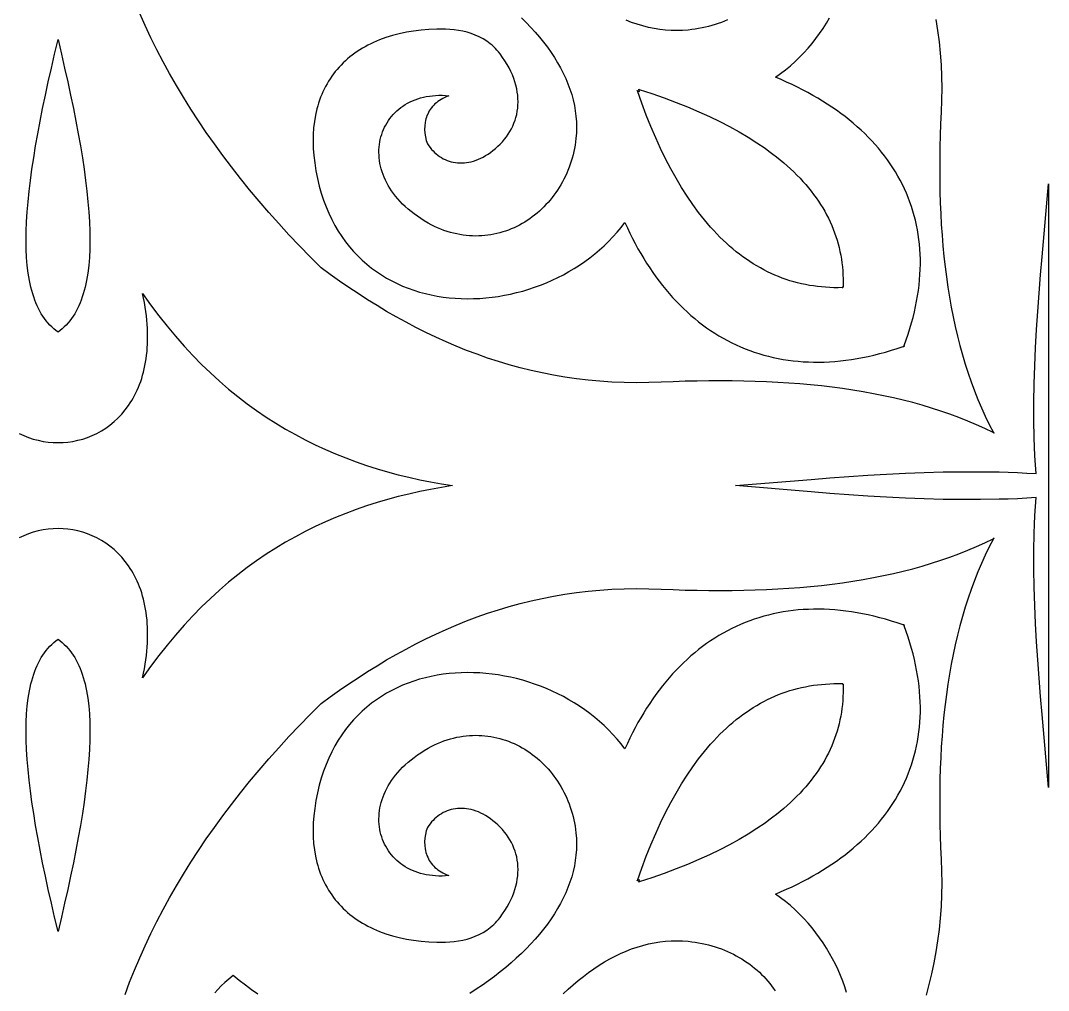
# Model space of a CAD drawing. Extents: x -375 to 375, y -1025 to 1025.
# Drawn here: x -217.3 to -155, y -666.7 to -607.9 of the extents above; entities that cross this region are included whole.
import ezdxf

# ---------------------------------------------------------------- set-up
doc = ezdxf.new("R2010")
doc.units = 0
doc.layers.add('LAYER_1', color=18, linetype='CONTINUOUS')

msp = doc.modelspace()

# ---------------------------------------------------------------- linework, layer by layer
at = {"layer": 'LAYER_1'}
for points in [[(-161.819, -607.861), (-161.714, -608.536), (-161.627, -609.218), (-161.558, -609.908), (-161.508, -610.607), (-161.477, -611.314), (-161.465, -612.03), (-161.472, -612.754), (-161.5, -613.487), (-161.532, -614.192), (-161.557, -614.892), (-161.574, -615.586), (-161.585, -616.275), (-161.589, -616.959), (-161.584, -617.637), (-161.573, -618.309), (-161.553, -618.975), (-161.525, -619.636), (-161.49, -620.29), (-161.446, -620.938), (-161.393, -621.579), (-161.332, -622.214), (-161.263, -622.843), (-161.184, -623.464), (-161.096, -624.079), (-160.999, -624.687), (-160.893, -625.288), (-160.777, -625.881), (-160.651, -626.468), (-160.516, -627.046), (-160.371, -627.618), (-160.215, -628.181), (-160.049, -628.737), (-159.873, -629.284), (-159.686, -629.824), (-159.489, -630.355), (-159.28, -630.878), (-159.06, -631.393), (-158.829, -631.899), (-158.587, -632.397), (-158.333, -632.885), (-158.287, -632.928), (-158.303, -632.922), (-158.296, -632.936), (-158.34, -632.892), (-158.847, -632.647), (-159.363, -632.413), (-159.888, -632.191), (-160.421, -631.979), (-160.964, -631.778), (-161.515, -631.587), (-162.075, -631.407), (-162.643, -631.237), (-163.219, -631.077), (-163.803, -630.927), (-164.395, -630.787), (-164.996, -630.657), (-165.604, -630.536), (-166.219, -630.424), (-166.842, -630.321), (-167.473, -630.228), (-168.11, -630.143), (-168.755, -630.068), (-169.407, -630), (-170.065, -629.941), (-170.731, -629.891), (-171.403, -629.848), (-172.081, -629.814), (-172.766, -629.787), (-173.457, -629.768), (-174.154, -629.757), (-174.857, -629.753), (-175.566, -629.756), (-176.28, -629.767), (-177.001, -629.784), (-177.726, -629.808), (-178.457, -629.839), (-179.218, -629.865), (-179.969, -629.873), (-180.711, -629.861), (-181.444, -629.831), (-182.169, -629.782), (-182.885, -629.716), (-183.592, -629.632), (-184.292, -629.531), (-184.983, -629.413), (-185.666, -629.279), (-186.342, -629.129), (-187.01, -628.963), (-187.671, -628.782), (-188.325, -628.586), (-188.972, -628.375), (-189.612, -628.15), (-190.245, -627.911), (-190.872, -627.659), (-191.492, -627.394), (-192.107, -627.115), (-192.715, -626.825), (-193.318, -626.522), (-193.915, -626.208), (-194.506, -625.882), (-195.092, -625.546), (-195.673, -625.199), (-196.249, -624.841), (-196.821, -624.474), (-197.387, -624.098), (-197.95, -623.712), (-198.508, -623.317), (-199.062, -622.914), (-199.726, -622.247), (-200.376, -621.577), (-201.01, -620.904), (-201.629, -620.228), (-202.233, -619.548), (-202.821, -618.866), (-203.393, -618.18), (-203.95, -617.491), (-204.491, -616.799), (-205.016, -616.104), (-205.526, -615.405), (-206.019, -614.704), (-206.496, -613.998), (-206.957, -613.29), (-207.402, -612.578), (-207.83, -611.863), (-208.242, -611.144), (-208.638, -610.422), (-209.017, -609.697), (-209.379, -608.968), (-209.725, -608.236), (-210.053, -607.5)], [(-186.931, -607.762), (-186.637, -608.051), (-186.355, -608.344), (-186.086, -608.64), (-185.828, -608.939), (-185.583, -609.242), (-185.351, -609.547), (-185.132, -609.856), (-184.926, -610.167), (-184.734, -610.481), (-184.555, -610.797), (-184.391, -611.115), (-184.242, -611.436), (-184.107, -611.759), (-183.987, -612.084), (-183.882, -612.41), (-183.793, -612.738), (-183.72, -613.067), (-183.663, -613.398), (-183.622, -613.73), (-183.597, -614.063), (-183.59, -614.396), (-183.599, -614.731), (-183.626, -615.066), (-183.65, -615.27), (-183.679, -615.472), (-183.714, -615.672), (-183.755, -615.869), (-183.8, -616.065), (-183.852, -616.258), (-183.908, -616.448), (-183.969, -616.636), (-184.036, -616.821), (-184.107, -617.004), (-184.184, -617.184), (-184.265, -617.36), (-184.35, -617.534), (-184.44, -617.705), (-184.535, -617.872), (-184.634, -618.036), (-184.737, -618.196), (-184.845, -618.354), (-184.956, -618.507), (-185.071, -618.657), (-185.191, -618.803), (-185.314, -618.945), (-185.44, -619.083), (-185.571, -619.217), (-185.704, -619.347), (-185.841, -619.473), (-185.982, -619.595), (-186.125, -619.712), (-186.272, -619.824), (-186.421, -619.932), (-186.574, -620.035), (-186.729, -620.134), (-186.887, -620.227), (-187.047, -620.316), (-187.21, -620.399), (-187.376, -620.477), (-187.543, -620.55), (-187.713, -620.618), (-187.885, -620.68), (-188.059, -620.737), (-188.235, -620.788), (-188.413, -620.833), (-188.592, -620.873), (-188.773, -620.906), (-188.956, -620.934), (-189.14, -620.956), (-189.325, -620.971), (-189.512, -620.98), (-189.7, -620.983), (-189.888, -620.979), (-190.078, -620.969), (-190.268, -620.952), (-190.46, -620.928), (-190.652, -620.897), (-190.844, -620.86), (-191.037, -620.815), (-191.23, -620.764), (-191.423, -620.705), (-191.617, -620.639), (-191.811, -620.565), (-192.004, -620.484), (-192.198, -620.396), (-192.391, -620.3), (-192.584, -620.196), (-192.809, -620.064), (-193.024, -619.928), (-193.23, -619.789), (-193.427, -619.647), (-193.614, -619.502), (-193.792, -619.354), (-193.961, -619.203), (-194.121, -619.05), (-194.272, -618.894), (-194.414, -618.736), (-194.547, -618.577), (-194.672, -618.415), (-194.788, -618.252), (-194.896, -618.088), (-194.995, -617.923), (-195.085, -617.757), (-195.168, -617.59), (-195.242, -617.422), (-195.309, -617.255), (-195.367, -617.087), (-195.417, -616.919), (-195.46, -616.751), (-195.495, -616.584), (-195.522, -616.417), (-195.541, -616.251), (-195.553, -616.086), (-195.558, -615.922), (-195.555, -615.76), (-195.546, -615.599), (-195.529, -615.441), (-195.505, -615.284), (-195.474, -615.129), (-195.436, -614.977), (-195.391, -614.827), (-195.34, -614.68), (-195.282, -614.536), (-195.217, -614.395), (-195.146, -614.257), (-195.069, -614.123), (-194.985, -613.992), (-194.896, -613.866), (-194.8, -613.744), (-194.698, -613.625), (-194.59, -613.512), (-194.476, -613.403), (-194.357, -613.299), (-194.232, -613.2), (-194.101, -613.107), (-193.965, -613.018), (-193.823, -612.936), (-193.676, -612.859), (-193.524, -612.789), (-193.366, -612.724), (-193.204, -612.667), (-193.037, -612.615), (-192.864, -612.571), (-192.687, -612.533), (-192.505, -612.503), (-192.319, -612.481), (-192.128, -612.465), (-191.932, -612.458), (-191.732, -612.459), (-191.528, -612.467), (-191.319, -612.485), (-191.445, -612.533), (-191.565, -612.585), (-191.679, -612.642), (-191.787, -612.703), (-191.889, -612.767), (-191.986, -612.836), (-192.077, -612.908), (-192.162, -612.983), (-192.242, -613.062), (-192.316, -613.144), (-192.385, -613.229), (-192.448, -613.316), (-192.506, -613.406), (-192.558, -613.499), (-192.605, -613.594), (-192.647, -613.691), (-192.683, -613.79), (-192.714, -613.891), (-192.74, -613.994), (-192.76, -614.098), (-192.786, -614.31), (-192.791, -614.526), (-192.776, -614.745), (-192.742, -614.965), (-192.688, -615.186), (-192.614, -615.406), (-192.538, -615.52), (-192.457, -615.628), (-192.371, -615.732), (-192.282, -615.83), (-192.188, -615.922), (-192.089, -616.009), (-191.987, -616.09), (-191.882, -616.165), (-191.772, -616.234), (-191.66, -616.297), (-191.544, -616.353), (-191.425, -616.403), (-191.303, -616.446), (-191.179, -616.483), (-191.052, -616.512), (-190.922, -616.534), (-190.791, -616.55), (-190.657, -616.557), (-190.521, -616.557), (-190.384, -616.55), (-190.245, -616.535), (-190.104, -616.512), (-189.963, -616.48), (-189.82, -616.441), (-189.677, -616.393), (-189.532, -616.336), (-189.387, -616.271), (-189.242, -616.197), (-189.097, -616.114), (-188.951, -616.022), (-188.806, -615.921), (-188.66, -615.811), (-188.504, -615.682), (-188.355, -615.549), (-188.213, -615.41), (-188.08, -615.267), (-187.954, -615.12), (-187.837, -614.968), (-187.728, -614.812), (-187.628, -614.651), (-187.536, -614.487), (-187.453, -614.319), (-187.38, -614.147), (-187.315, -613.972), (-187.26, -613.793), (-187.214, -613.611), (-187.179, -613.426), (-187.153, -613.238), (-187.137, -613.047), (-187.131, -612.854), (-187.136, -612.658), (-187.151, -612.459), (-187.177, -612.258), (-187.214, -612.056), (-187.263, -611.851), (-187.322, -611.644), (-187.393, -611.436), (-187.475, -611.226), (-187.57, -611.015), (-187.676, -610.803), (-187.794, -610.589), (-187.925, -610.375), (-188.068, -610.16), (-188.223, -609.944), (-188.314, -609.83), (-188.408, -609.722), (-188.504, -609.619), (-188.604, -609.522), (-188.706, -609.429), (-188.811, -609.341), (-189.027, -609.18), (-189.253, -609.038), (-189.486, -608.913), (-189.726, -608.805), (-189.972, -608.713), (-190.223, -608.636), (-190.478, -608.574), (-190.737, -608.524), (-190.997, -608.488), (-191.259, -608.462), (-191.521, -608.448), (-191.782, -608.443), (-192.041, -608.447), (-192.528, -608.469), (-192.999, -608.508), (-193.456, -608.564), (-193.898, -608.637), (-194.325, -608.727), (-194.737, -608.834), (-195.133, -608.957), (-195.514, -609.096), (-195.878, -609.251), (-196.055, -609.334), (-196.227, -609.421), (-196.395, -609.512), (-196.559, -609.606), (-196.719, -609.705), (-196.875, -609.807), (-197.027, -609.912), (-197.174, -610.022), (-197.318, -610.135), (-197.457, -610.251), (-197.592, -610.371), (-197.722, -610.495), (-197.848, -610.622), (-197.97, -610.752), (-198.088, -610.886), (-198.201, -611.024), (-198.31, -611.164), (-198.415, -611.308), (-198.515, -611.456), (-198.61, -611.606), (-198.701, -611.76), (-198.788, -611.917), (-198.87, -612.077), (-198.947, -612.24), (-199.02, -612.407), (-199.089, -612.576), (-199.152, -612.748), (-199.211, -612.924), (-199.265, -613.102), (-199.315, -613.283), (-199.4, -613.655), (-199.466, -614.037), (-199.513, -614.431), (-199.54, -614.835), (-199.548, -615.25), (-199.536, -615.675), (-199.504, -616.11), (-199.451, -616.555), (-199.374, -617.038), (-199.281, -617.505), (-199.173, -617.956), (-199.049, -618.392), (-198.912, -618.812), (-198.76, -619.217), (-198.595, -619.607), (-198.417, -619.982), (-198.226, -620.341), (-198.022, -620.686), (-197.807, -621.016), (-197.58, -621.332), (-197.343, -621.633), (-197.094, -621.919), (-196.836, -622.191), (-196.568, -622.449), (-196.29, -622.692), (-196.004, -622.922), (-195.709, -623.138), (-195.406, -623.34), (-195.096, -623.528), (-194.779, -623.702), (-194.454, -623.863), (-194.124, -624.011), (-193.787, -624.145), (-193.446, -624.267), (-193.099, -624.375), (-192.747, -624.47), (-192.392, -624.552), (-192.032, -624.622), (-191.67, -624.679), (-191.304, -624.723), (-190.936, -624.755), (-190.567, -624.775), (-190.195, -624.782), (-189.822, -624.777), (-189.449, -624.761), (-189.075, -624.732), (-188.702, -624.691), (-188.329, -624.639), (-187.957, -624.576), (-187.586, -624.501), (-187.217, -624.414), (-186.851, -624.316), (-186.487, -624.207), (-186.126, -624.087), (-185.769, -623.956), (-185.416, -623.815), (-185.067, -623.662), (-184.724, -623.499), (-184.385, -623.325), (-184.052, -623.141), (-183.725, -622.947), (-183.405, -622.743), (-183.092, -622.528), (-182.786, -622.303), (-182.488, -622.069), (-182.199, -621.825), (-181.918, -621.571), (-181.646, -621.307), (-181.383, -621.034), (-181.131, -620.752), (-180.889, -620.461), (-180.658, -620.16), (-180.508, -620.49), (-180.353, -620.814), (-180.195, -621.131), (-180.032, -621.443), (-179.865, -621.749), (-179.694, -622.049), (-179.519, -622.342), (-179.34, -622.63), (-179.157, -622.911), (-178.97, -623.186), (-178.78, -623.455), (-178.585, -623.717), (-178.386, -623.973), (-178.184, -624.223), (-177.978, -624.466), (-177.768, -624.703), (-177.554, -624.933), (-177.337, -625.157), (-177.116, -625.374), (-176.891, -625.585), (-176.662, -625.788), (-176.43, -625.986), (-176.195, -626.176), (-175.956, -626.36), (-175.713, -626.536), (-175.467, -626.706), (-175.217, -626.869), (-174.964, -627.025), (-174.707, -627.174), (-174.448, -627.316), (-174.184, -627.451), (-173.918, -627.579), (-173.648, -627.699), (-173.375, -627.813), (-173.099, -627.919), (-172.819, -628.018), (-172.536, -628.109), (-172.25, -628.194), (-171.961, -628.271), (-171.669, -628.34), (-171.374, -628.402), (-171.076, -628.456), (-170.775, -628.503), (-170.47, -628.543), (-170.163, -628.574), (-169.853, -628.598), (-169.54, -628.615), (-169.224, -628.623), (-168.906, -628.624), (-168.584, -628.617), (-168.26, -628.602), (-167.933, -628.579), (-167.603, -628.548), (-167.27, -628.509), (-166.935, -628.463), (-166.597, -628.408), (-166.257, -628.345), (-165.914, -628.273), (-165.568, -628.194), (-165.22, -628.107), (-164.87, -628.011), (-164.517, -627.906), (-164.161, -627.794), (-163.803, -627.673), (-163.771, -627.705), (-163.771, -627.69), (-163.77, -627.681), (-163.776, -627.674), (-163.767, -627.67), (-163.764, -627.661), (-163.756, -627.667), (-163.752, -627.667), (-163.752, -627.663), (-163.758, -627.656), (-163.748, -627.653), (-163.745, -627.644), (-163.737, -627.649), (-163.728, -627.648), (-163.713, -627.648), (-163.745, -627.617), (-163.62, -627.272), (-163.503, -626.929), (-163.395, -626.589), (-163.296, -626.251), (-163.205, -625.915), (-163.123, -625.582), (-163.049, -625.251), (-162.984, -624.923), (-162.927, -624.597), (-162.878, -624.274), (-162.838, -623.953), (-162.806, -623.635), (-162.782, -623.32), (-162.767, -623.007), (-162.759, -622.697), (-162.76, -622.39), (-162.769, -622.085), (-162.786, -621.783), (-162.811, -621.484), (-162.844, -621.188), (-162.884, -620.895), (-162.933, -620.604), (-162.99, -620.317), (-163.054, -620.032), (-163.126, -619.751), (-163.206, -619.472), (-163.293, -619.196), (-163.388, -618.924), (-163.491, -618.654), (-163.601, -618.388), (-163.718, -618.124), (-163.844, -617.864), (-163.976, -617.607), (-164.116, -617.353), (-164.263, -617.103), (-164.418, -616.855), (-164.579, -616.611), (-164.748, -616.371), (-164.925, -616.133), (-165.108, -615.899), (-165.298, -615.669), (-165.496, -615.441), (-165.7, -615.218), (-165.912, -614.997), (-166.13, -614.781), (-166.355, -614.567), (-166.587, -614.358), (-166.826, -614.152), (-167.072, -613.949), (-167.324, -613.75), (-167.583, -613.555), (-167.848, -613.364), (-168.121, -613.176), (-168.399, -612.992), (-168.685, -612.812), (-168.976, -612.636), (-169.274, -612.463), (-169.579, -612.294), (-169.89, -612.13), (-170.207, -611.969), (-170.53, -611.812), (-170.86, -611.659), (-171.196, -611.51), (-171.538, -611.365), (-171.226, -611.142), (-170.924, -610.909), (-170.631, -610.665), (-170.348, -610.412), (-170.075, -610.15), (-169.812, -609.879), (-169.558, -609.6), (-169.315, -609.313), (-169.082, -609.018), (-168.86, -608.716), (-168.647, -608.407), (-168.446, -608.092), (-168.255, -607.771)], [(-174.44, -607.887), (-174.623, -607.965), (-174.81, -608.039), (-174.999, -608.107), (-175.191, -608.172), (-175.386, -608.231), (-175.584, -608.285), (-175.784, -608.335), (-175.986, -608.379), (-176.191, -608.418), (-176.398, -608.451), (-176.608, -608.48), (-176.819, -608.502), (-177.167, -608.528), (-177.514, -608.538), (-177.86, -608.53), (-178.205, -608.507), (-178.549, -608.467), (-178.892, -608.412), (-179.234, -608.341), (-179.574, -608.255), (-179.913, -608.155), (-180.249, -608.039), (-180.584, -607.909)], [(-217.353, -632.937), (-217.074, -633.069), (-216.789, -633.184), (-216.498, -633.281), (-216.204, -633.361), (-215.906, -633.422), (-215.605, -633.467), (-215.303, -633.493), (-215, -633.502), (-214.697, -633.493), (-214.395, -633.467), (-214.094, -633.422), (-213.796, -633.361), (-213.502, -633.281), (-213.211, -633.184), (-212.926, -633.069), (-212.647, -632.937), (-212.374, -632.787), (-212.109, -632.619), (-211.852, -632.433), (-211.604, -632.23), (-211.367, -632.01), (-211.14, -631.771), (-210.925, -631.515), (-210.723, -631.241), (-210.627, -631.098), (-210.534, -630.95), (-210.445, -630.797), (-210.36, -630.641), (-210.278, -630.48), (-210.2, -630.314), (-210.126, -630.144), (-210.057, -629.97), (-209.991, -629.791), (-209.93, -629.607), (-209.873, -629.42), (-209.821, -629.228), (-209.773, -629.031), (-209.73, -628.83), (-209.692, -628.625), (-209.659, -628.415), (-209.631, -628.201), (-209.608, -627.982), (-209.59, -627.759), (-209.578, -627.532), (-209.571, -627.3), (-209.569, -627.064), (-209.573, -626.823), (-209.583, -626.578), (-209.599, -626.329), (-209.621, -626.075), (-209.649, -625.816), (-209.683, -625.554), (-209.724, -625.287), (-209.77, -625.015), (-209.824, -624.739), (-209.884, -624.459), (-209.394, -625.146), (-208.896, -625.809), (-208.391, -626.446), (-207.879, -627.06), (-207.36, -627.649), (-206.834, -628.215), (-206.301, -628.758), (-205.762, -629.278), (-205.215, -629.776), (-204.663, -630.253), (-204.103, -630.708), (-203.538, -631.142), (-202.967, -631.556), (-202.389, -631.949), (-201.806, -632.323), (-201.216, -632.678), (-200.621, -633.015), (-200.021, -633.333), (-199.415, -633.633), (-198.804, -633.915), (-198.188, -634.181), (-197.566, -634.43), (-196.94, -634.663), (-196.309, -634.881), (-195.673, -635.083), (-195.032, -635.27), (-194.387, -635.443), (-193.738, -635.602), (-193.084, -635.747), (-192.427, -635.879), (-191.765, -635.999), (-191.099, -636.107), (-191.765, -636.215), (-192.427, -636.335), (-193.084, -636.467), (-193.738, -636.613), (-194.387, -636.771), (-195.032, -636.944), (-195.673, -637.132), (-196.309, -637.334), (-196.94, -637.551), (-197.566, -637.784), (-198.188, -638.033), (-198.804, -638.299), (-199.415, -638.582), (-200.021, -638.882), (-200.621, -639.2), (-201.216, -639.536), (-201.806, -639.891), (-202.389, -640.265), (-202.967, -640.659), (-203.538, -641.072), (-204.103, -641.507), (-204.663, -641.962), (-205.215, -642.438), (-205.762, -642.936), (-206.301, -643.456), (-206.834, -643.999), (-207.36, -644.565), (-207.879, -645.155), (-208.391, -645.768), (-208.896, -646.406), (-209.394, -647.068), (-209.884, -647.756), (-209.824, -647.475), (-209.77, -647.199), (-209.724, -646.928), (-209.683, -646.661), (-209.649, -646.398), (-209.621, -646.139), (-209.599, -645.886), (-209.583, -645.636), (-209.573, -645.391), (-209.569, -645.15), (-209.571, -644.914), (-209.578, -644.682), (-209.59, -644.455), (-209.608, -644.232), (-209.631, -644.013), (-209.659, -643.799), (-209.692, -643.589), (-209.73, -643.384), (-209.773, -643.183), (-209.821, -642.987), (-209.873, -642.794), (-209.93, -642.607), (-209.991, -642.424), (-210.057, -642.245), (-210.126, -642.07), (-210.2, -641.9), (-210.278, -641.735), (-210.36, -641.574), (-210.445, -641.417), (-210.534, -641.264), (-210.627, -641.117), (-210.723, -640.973), (-210.925, -640.699), (-211.14, -640.443), (-211.367, -640.205), (-211.604, -639.984), (-211.852, -639.781), (-212.109, -639.595), (-212.374, -639.428), (-212.647, -639.278), (-212.926, -639.145), (-213.211, -639.03), (-213.502, -638.933), (-213.796, -638.854), (-214.094, -638.792), (-214.395, -638.748), (-214.697, -638.721), (-215, -638.712), (-215.303, -638.721), (-215.605, -638.748), (-215.906, -638.792), (-216.204, -638.854), (-216.498, -638.933), (-216.789, -639.03), (-217.074, -639.145), (-217.353, -639.278)], [(-210.937, -666.943), (-210.66, -666.197), (-210.365, -665.454), (-210.053, -664.714), (-209.725, -663.979), (-209.379, -663.246), (-209.017, -662.517), (-208.638, -661.792), (-208.242, -661.07), (-207.83, -660.351), (-207.402, -659.636), (-206.957, -658.924), (-206.496, -658.216), (-206.019, -657.511), (-205.526, -656.809), (-205.016, -656.11), (-204.491, -655.415), (-203.95, -654.723), (-203.393, -654.034), (-202.821, -653.348), (-202.233, -652.666), (-201.629, -651.987), (-201.01, -651.31), (-200.376, -650.637), (-199.726, -649.967), (-199.062, -649.3), (-198.508, -648.897), (-197.95, -648.503), (-197.387, -648.117), (-196.821, -647.74), (-196.249, -647.373), (-195.673, -647.016), (-195.092, -646.668), (-194.506, -646.332), (-193.915, -646.006), (-193.318, -645.692), (-192.715, -645.389), (-192.107, -645.099), (-191.492, -644.821), (-190.872, -644.555), (-190.245, -644.303), (-189.612, -644.064), (-188.972, -643.839), (-188.325, -643.629), (-187.671, -643.432), (-187.01, -643.251), (-186.342, -643.085), (-185.666, -642.935), (-184.983, -642.801), (-184.292, -642.683), (-183.592, -642.582), (-182.885, -642.499), (-182.169, -642.432), (-181.444, -642.384), (-180.711, -642.353), (-179.969, -642.342), (-179.218, -642.349), (-178.457, -642.376), (-177.726, -642.406), (-177.001, -642.43), (-176.28, -642.448), (-175.566, -642.458), (-174.857, -642.461), (-174.154, -642.457), (-173.457, -642.446), (-172.766, -642.427), (-172.081, -642.4), (-171.403, -642.366), (-170.731, -642.323), (-170.065, -642.273), (-169.407, -642.214), (-168.755, -642.147), (-168.11, -642.071), (-167.473, -641.986), (-166.842, -641.893), (-166.219, -641.79), (-165.604, -641.679), (-164.996, -641.558), (-164.395, -641.427), (-163.803, -641.287), (-163.219, -641.137), (-162.643, -640.977), (-162.075, -640.807), (-161.515, -640.627), (-160.964, -640.436), (-160.421, -640.235), (-159.888, -640.023), (-159.363, -639.801), (-158.847, -639.567), (-158.34, -639.323), (-158.296, -639.278), (-158.303, -639.293), (-158.287, -639.287), (-158.333, -639.329), (-158.587, -639.818), (-158.829, -640.315), (-159.06, -640.821), (-159.28, -641.336), (-159.489, -641.859), (-159.686, -642.39), (-159.873, -642.93), (-160.049, -643.478), (-160.215, -644.033), (-160.371, -644.597), (-160.516, -645.168), (-160.651, -645.747), (-160.777, -646.333), (-160.893, -646.926), (-160.999, -647.527), (-161.096, -648.135), (-161.184, -648.75), (-161.263, -649.372), (-161.332, -650), (-161.393, -650.635), (-161.446, -651.277), (-161.49, -651.925), (-161.525, -652.579), (-161.553, -653.239), (-161.573, -653.905), (-161.584, -654.577), (-161.589, -655.255), (-161.585, -655.939), (-161.574, -656.628), (-161.557, -657.322), (-161.532, -658.022), (-161.5, -658.727), (-161.472, -659.46), (-161.465, -660.185), (-161.477, -660.9), (-161.508, -661.607), (-161.558, -662.306), (-161.627, -662.996), (-161.714, -663.679), (-161.819, -664.353), (-161.941, -665.02), (-162.08, -665.679), (-162.236, -666.331), (-162.408, -666.975)], [(-167.227, -666.821), (-167.34, -666.47), (-167.465, -666.123), (-167.601, -665.778), (-167.748, -665.438), (-167.906, -665.101), (-168.075, -664.77), (-168.255, -664.443), (-168.446, -664.122), (-168.647, -663.807), (-168.86, -663.499), (-169.082, -663.196), (-169.315, -662.902), (-169.558, -662.614), (-169.812, -662.335), (-170.075, -662.064), (-170.348, -661.802), (-170.631, -661.549), (-170.924, -661.306), (-171.226, -661.072), (-171.538, -660.85), (-171.196, -660.705), (-170.86, -660.556), (-170.53, -660.403), (-170.207, -660.246), (-169.89, -660.085), (-169.579, -659.92), (-169.274, -659.751), (-168.976, -659.579), (-168.685, -659.402), (-168.399, -659.222), (-168.121, -659.038), (-167.848, -658.85), (-167.583, -658.659), (-167.324, -658.464), (-167.072, -658.265), (-166.826, -658.063), (-166.587, -657.856), (-166.355, -657.647), (-166.13, -657.434), (-165.912, -657.217), (-165.7, -656.997), (-165.496, -656.773), (-165.298, -656.546), (-165.108, -656.315), (-164.925, -656.081), (-164.748, -655.844), (-164.579, -655.603), (-164.418, -655.359), (-164.263, -655.112), (-164.116, -654.861), (-163.976, -654.607), (-163.844, -654.35), (-163.718, -654.09), (-163.601, -653.827), (-163.491, -653.56), (-163.388, -653.291), (-163.293, -653.018), (-163.206, -652.742), (-163.126, -652.464), (-163.054, -652.182), (-162.99, -651.897), (-162.933, -651.61), (-162.884, -651.319), (-162.844, -651.026), (-162.811, -650.73), (-162.786, -650.431), (-162.769, -650.129), (-162.76, -649.824), (-162.759, -649.517), (-162.767, -649.207), (-162.782, -648.894), (-162.806, -648.579), (-162.838, -648.261), (-162.878, -647.94), (-162.927, -647.617), (-162.984, -647.291), (-163.049, -646.963), (-163.123, -646.632), (-163.205, -646.299), (-163.296, -645.964), (-163.395, -645.625), (-163.503, -645.285), (-163.62, -644.942), (-163.745, -644.597), (-163.713, -644.566), (-163.728, -644.566), (-163.737, -644.565), (-163.745, -644.571), (-163.748, -644.562), (-163.758, -644.558), (-163.752, -644.551), (-163.752, -644.548), (-163.756, -644.547), (-163.764, -644.553), (-163.767, -644.544), (-163.776, -644.54), (-163.77, -644.533), (-163.771, -644.524), (-163.771, -644.509), (-163.803, -644.541), (-164.161, -644.42), (-164.517, -644.308), (-164.87, -644.204), (-165.22, -644.108), (-165.568, -644.02), (-165.914, -643.941), (-166.257, -643.87), (-166.597, -643.807), (-166.935, -643.752), (-167.27, -643.705), (-167.603, -643.666), (-167.933, -643.635), (-168.26, -643.612), (-168.584, -643.597), (-168.906, -643.59), (-169.224, -643.591), (-169.54, -643.6), (-169.853, -643.616), (-170.163, -643.64), (-170.47, -643.672), (-170.775, -643.711), (-171.076, -643.758), (-171.374, -643.812), (-171.669, -643.874), (-171.961, -643.944), (-172.25, -644.021), (-172.536, -644.105), (-172.819, -644.196), (-173.099, -644.295), (-173.375, -644.402), (-173.648, -644.515), (-173.918, -644.636), (-174.184, -644.763), (-174.448, -644.898), (-174.707, -645.04), (-174.964, -645.189), (-175.217, -645.345), (-175.467, -645.508), (-175.713, -645.678), (-175.956, -645.855), (-176.195, -646.038), (-176.43, -646.229), (-176.662, -646.426), (-176.891, -646.63), (-177.116, -646.84), (-177.337, -647.057), (-177.554, -647.281), (-177.768, -647.511), (-177.978, -647.748), (-178.184, -647.991), (-178.386, -648.241), (-178.585, -648.497), (-178.78, -648.759), (-178.97, -649.028), (-179.157, -649.303), (-179.34, -649.584), (-179.519, -649.872), (-179.694, -650.166), (-179.865, -650.465), (-180.032, -650.771), (-180.195, -651.083), (-180.353, -651.401), (-180.508, -651.724), (-180.658, -652.054), (-180.889, -651.754), (-181.131, -651.462), (-181.383, -651.18), (-181.646, -650.907), (-181.918, -650.643), (-182.199, -650.39), (-182.488, -650.145), (-182.786, -649.911), (-183.092, -649.686), (-183.405, -649.472), (-183.725, -649.267), (-184.052, -649.073), (-184.385, -648.889), (-184.724, -648.715), (-185.067, -648.552), (-185.416, -648.4), (-185.769, -648.258), (-186.126, -648.127), (-186.487, -648.007), (-186.851, -647.898), (-187.217, -647.8), (-187.586, -647.714), (-187.957, -647.639), (-188.329, -647.575), (-188.702, -647.523), (-189.075, -647.482), (-189.449, -647.454), (-189.822, -647.437), (-190.195, -647.432), (-190.567, -647.44), (-190.936, -647.459), (-191.304, -647.491), (-191.67, -647.536), (-192.032, -647.593), (-192.392, -647.662), (-192.747, -647.744), (-193.099, -647.84), (-193.446, -647.948), (-193.787, -648.069), (-194.124, -648.203), (-194.454, -648.351), (-194.779, -648.512), (-195.096, -648.687), (-195.406, -648.875), (-195.709, -649.077), (-196.004, -649.292), (-196.29, -649.522), (-196.568, -649.765), (-196.836, -650.023), (-197.094, -650.295), (-197.343, -650.582), (-197.58, -650.882), (-197.807, -651.198), (-198.022, -651.528), (-198.226, -651.873), (-198.417, -652.233), (-198.595, -652.607), (-198.76, -652.997), (-198.912, -653.402), (-199.049, -653.822), (-199.173, -654.258), (-199.281, -654.709), (-199.374, -655.176), (-199.451, -655.659), (-199.504, -656.104), (-199.536, -656.539), (-199.548, -656.964), (-199.54, -657.379), (-199.513, -657.784), (-199.466, -658.177), (-199.4, -658.56), (-199.315, -658.931), (-199.265, -659.112), (-199.211, -659.291), (-199.152, -659.466), (-199.089, -659.638), (-199.02, -659.808), (-198.947, -659.974), (-198.87, -660.137), (-198.788, -660.297), (-198.701, -660.454), (-198.61, -660.608), (-198.515, -660.759), (-198.415, -660.906), (-198.31, -661.05), (-198.201, -661.191), (-198.088, -661.328), (-197.97, -661.462), (-197.848, -661.592), (-197.722, -661.719), (-197.592, -661.843), (-197.457, -661.963), (-197.318, -662.08), (-197.174, -662.193), (-197.027, -662.302), (-196.875, -662.408), (-196.719, -662.51), (-196.559, -662.608), (-196.395, -662.703), (-196.227, -662.793), (-196.055, -662.88), (-195.878, -662.964), (-195.514, -663.118), (-195.133, -663.257), (-194.737, -663.38), (-194.325, -663.487), (-193.898, -663.577), (-193.456, -663.65), (-192.999, -663.707), (-192.528, -663.746), (-192.041, -663.767), (-191.782, -663.771), (-191.521, -663.767), (-191.259, -663.752), (-190.997, -663.727), (-190.737, -663.69), (-190.478, -663.64), (-190.223, -663.578), (-189.972, -663.501), (-189.726, -663.409), (-189.486, -663.301), (-189.253, -663.176), (-189.027, -663.034), (-188.811, -662.873), (-188.706, -662.785), (-188.604, -662.693), (-188.504, -662.595), (-188.408, -662.492), (-188.314, -662.384), (-188.223, -662.27), (-188.068, -662.054), (-187.925, -661.839), (-187.794, -661.625), (-187.676, -661.411), (-187.57, -661.199), (-187.475, -660.988), (-187.393, -660.778), (-187.322, -660.57), (-187.263, -660.363), (-187.214, -660.159), (-187.177, -659.956), (-187.151, -659.755), (-187.136, -659.557), (-187.131, -659.361), (-187.137, -659.167), (-187.153, -658.976), (-187.179, -658.788), (-187.214, -658.603), (-187.26, -658.421), (-187.315, -658.242), (-187.38, -658.067), (-187.453, -657.895), (-187.536, -657.727), (-187.628, -657.563), (-187.728, -657.403), (-187.837, -657.246), (-187.954, -657.094), (-188.08, -656.947), (-188.213, -656.804), (-188.355, -656.666), (-188.504, -656.532), (-188.66, -656.404), (-188.806, -656.293), (-188.951, -656.192), (-189.097, -656.1), (-189.242, -656.017), (-189.387, -655.943), (-189.532, -655.878), (-189.677, -655.822), (-189.82, -655.774), (-189.963, -655.734), (-190.104, -655.703), (-190.245, -655.68), (-190.384, -655.664), (-190.521, -655.657), (-190.657, -655.657), (-190.791, -655.665), (-190.922, -655.68), (-191.052, -655.702), (-191.179, -655.732), (-191.303, -655.768), (-191.425, -655.811), (-191.544, -655.861), (-191.66, -655.917), (-191.772, -655.98), (-191.882, -656.049), (-191.987, -656.124), (-192.089, -656.205), (-192.188, -656.292), (-192.282, -656.385), (-192.371, -656.483), (-192.457, -656.586), (-192.538, -656.695), (-192.614, -656.808), (-192.688, -657.028), (-192.742, -657.249), (-192.776, -657.469), (-192.791, -657.688), (-192.786, -657.905), (-192.76, -658.117), (-192.74, -658.221), (-192.714, -658.323), (-192.683, -658.424), (-192.647, -658.523), (-192.605, -658.62), (-192.558, -658.715), (-192.506, -658.808), (-192.448, -658.898), (-192.385, -658.986), (-192.316, -659.07), (-192.242, -659.152), (-192.162, -659.231), (-192.077, -659.306), (-191.986, -659.378), (-191.889, -659.447), (-191.787, -659.511), (-191.679, -659.572), (-191.565, -659.629), (-191.445, -659.682), (-191.319, -659.73), (-191.528, -659.747), (-191.732, -659.756), (-191.932, -659.756), (-192.128, -659.749), (-192.319, -659.734), (-192.505, -659.711), (-192.687, -659.681), (-192.864, -659.643), (-193.037, -659.599), (-193.204, -659.548), (-193.366, -659.49), (-193.524, -659.426), (-193.676, -659.355), (-193.823, -659.278), (-193.965, -659.196), (-194.101, -659.108), (-194.232, -659.014), (-194.357, -658.915), (-194.476, -658.811), (-194.59, -658.702), (-194.698, -658.589), (-194.8, -658.471), (-194.896, -658.348), (-194.985, -658.222), (-195.069, -658.092), (-195.146, -657.957), (-195.217, -657.82), (-195.282, -657.679), (-195.34, -657.535), (-195.391, -657.388), (-195.436, -657.238), (-195.474, -657.085), (-195.505, -656.931), (-195.529, -656.774), (-195.546, -656.615), (-195.555, -656.454), (-195.558, -656.292), (-195.553, -656.128), (-195.541, -655.963), (-195.522, -655.797), (-195.495, -655.631), (-195.46, -655.463), (-195.417, -655.296), (-195.367, -655.128), (-195.309, -654.96), (-195.242, -654.792), (-195.168, -654.624), (-195.085, -654.457), (-194.995, -654.291), (-194.896, -654.126), (-194.788, -653.962), (-194.672, -653.799), (-194.547, -653.638), (-194.414, -653.478), (-194.272, -653.32), (-194.121, -653.165), (-193.961, -653.011), (-193.792, -652.861), (-193.614, -652.712), (-193.427, -652.567), (-193.23, -652.425), (-193.024, -652.286), (-192.809, -652.15), (-192.584, -652.019), (-192.391, -651.915), (-192.198, -651.818), (-192.004, -651.73), (-191.811, -651.649), (-191.617, -651.575), (-191.423, -651.509), (-191.23, -651.451), (-191.037, -651.399), (-190.844, -651.354), (-190.652, -651.317), (-190.46, -651.286), (-190.268, -651.263), (-190.078, -651.246), (-189.888, -651.235), (-189.7, -651.232), (-189.512, -651.234), (-189.325, -651.243), (-189.14, -651.259), (-188.956, -651.28), (-188.773, -651.308), (-188.592, -651.341), (-188.413, -651.381), (-188.235, -651.426), (-188.059, -651.477), (-187.885, -651.534), (-187.713, -651.596), (-187.543, -651.664), (-187.376, -651.737), (-187.21, -651.815), (-187.047, -651.899), (-186.887, -651.987), (-186.729, -652.081), (-186.574, -652.179), (-186.421, -652.282), (-186.272, -652.39), (-186.125, -652.503), (-185.982, -652.62), (-185.841, -652.741), (-185.704, -652.867), (-185.571, -652.997), (-185.44, -653.131), (-185.314, -653.269), (-185.191, -653.411), (-185.071, -653.557), (-184.956, -653.707), (-184.845, -653.861), (-184.737, -654.018), (-184.634, -654.178), (-184.535, -654.342), (-184.44, -654.51), (-184.35, -654.68), (-184.265, -654.854), (-184.184, -655.031), (-184.107, -655.21), (-184.036, -655.393), (-183.969, -655.578), (-183.908, -655.766), (-183.852, -655.956), (-183.8, -656.149), (-183.755, -656.345), (-183.714, -656.542), (-183.679, -656.742), (-183.65, -656.944), (-183.626, -657.148), (-183.599, -657.483), (-183.59, -657.818), (-183.597, -658.152), (-183.622, -658.485), (-183.663, -658.816), (-183.72, -659.147), (-183.793, -659.476), (-183.882, -659.804), (-183.987, -660.131), (-184.107, -660.455), (-184.242, -660.778), (-184.391, -661.099), (-184.555, -661.417), (-184.734, -661.734), (-184.926, -662.047), (-185.132, -662.359), (-185.351, -662.667), (-185.583, -662.973), (-185.828, -663.275), (-186.086, -663.575), (-186.355, -663.871), (-186.637, -664.163), (-186.931, -664.452), (-187.236, -664.738), (-187.552, -665.019), (-187.88, -665.297), (-188.218, -665.57), (-188.566, -665.839), (-188.925, -666.104), (-189.293, -666.364), (-189.671, -666.619), (-190.058, -666.869)], [(-184.395, -666.898), (-184.095, -666.615), (-183.791, -666.343), (-183.484, -666.083), (-183.174, -665.835), (-182.86, -665.599), (-182.543, -665.375), (-182.223, -665.163), (-181.9, -664.965), (-181.575, -664.78), (-181.247, -664.608), (-180.917, -664.45), (-180.584, -664.305), (-180.249, -664.175), (-179.913, -664.06), (-179.574, -663.959), (-179.234, -663.873), (-178.892, -663.802), (-178.549, -663.747), (-178.205, -663.707), (-177.86, -663.684), (-177.514, -663.677), (-177.167, -663.686), (-176.819, -663.712), (-176.608, -663.735), (-176.398, -663.763), (-176.191, -663.797), (-175.986, -663.836), (-175.784, -663.88), (-175.584, -663.929), (-175.386, -663.983), (-175.191, -664.043), (-174.999, -664.107), (-174.81, -664.176), (-174.623, -664.249), (-174.44, -664.327), (-174.26, -664.41), (-174.083, -664.497), (-173.91, -664.588), (-173.74, -664.684), (-173.573, -664.783), (-173.41, -664.887), (-173.251, -664.994), (-173.096, -665.105), (-172.944, -665.22), (-172.797, -665.339), (-172.654, -665.461), (-172.514, -665.587), (-172.38, -665.715), (-172.249, -665.848), (-172.123, -665.983), (-172.002, -666.121), (-171.885, -666.263), (-171.773, -666.407), (-171.666, -666.554), (-171.564, -666.704)], [(-202.899, -666.917), (-203.277, -666.654), (-203.65, -666.378), (-204.017, -666.091), (-204.379, -665.794), (-204.645, -666.003), (-204.891, -666.212), (-205.115, -666.419), (-205.319, -666.625), (-205.504, -666.831)]]:
    msp.add_lwpolyline(points, dxfattribs=at)
for points in [[(-214.793, -609.956), (-214.597, -610.807), (-214.41, -611.64), (-214.234, -612.454), (-214.069, -613.249), (-213.916, -614.025), (-213.774, -614.782), (-213.644, -615.519), (-213.526, -616.237), (-213.421, -616.934), (-213.329, -617.611), (-213.25, -618.268), (-213.185, -618.905), (-213.134, -619.52), (-213.097, -620.115), (-213.075, -620.688), (-213.068, -621.24), (-213.077, -621.771), (-213.101, -622.279), (-213.141, -622.766), (-213.198, -623.23), (-213.271, -623.672), (-213.314, -623.885), (-213.361, -624.091), (-213.413, -624.292), (-213.469, -624.488), (-213.53, -624.677), (-213.595, -624.861), (-213.664, -625.039), (-213.738, -625.211), (-213.817, -625.377), (-213.901, -625.538), (-213.989, -625.692), (-214.082, -625.84), (-214.179, -625.983), (-214.282, -626.119), (-214.389, -626.25), (-214.501, -626.374), (-214.618, -626.493), (-214.741, -626.605), (-214.868, -626.711), (-215, -626.811), (-215.132, -626.711), (-215.259, -626.605), (-215.382, -626.493), (-215.499, -626.374), (-215.611, -626.25), (-215.718, -626.119), (-215.821, -625.983), (-215.918, -625.84), (-216.011, -625.692), (-216.099, -625.538), (-216.183, -625.377), (-216.262, -625.211), (-216.336, -625.039), (-216.405, -624.861), (-216.47, -624.677), (-216.531, -624.488), (-216.587, -624.292), (-216.639, -624.091), (-216.686, -623.885), (-216.729, -623.672), (-216.802, -623.23), (-216.859, -622.766), (-216.899, -622.279), (-216.923, -621.771), (-216.932, -621.24), (-216.925, -620.688), (-216.903, -620.115), (-216.866, -619.52), (-216.815, -618.905), (-216.75, -618.268), (-216.671, -617.611), (-216.579, -616.934), (-216.474, -616.237), (-216.356, -615.519), (-216.226, -614.782), (-216.084, -614.025), (-215.931, -613.249), (-215.766, -612.454), (-215.59, -611.64), (-215.403, -610.807), (-215.207, -609.956), (-215, -609.086)], [(-179.799, -612.096), (-179.026, -612.351), (-178.278, -612.614), (-177.555, -612.885), (-176.857, -613.164), (-176.184, -613.45), (-175.536, -613.744), (-174.912, -614.046), (-174.314, -614.355), (-173.74, -614.672), (-173.192, -614.996), (-172.668, -615.328), (-172.169, -615.668), (-171.929, -615.841), (-171.695, -616.015), (-171.467, -616.192), (-171.246, -616.371), (-171.031, -616.551), (-170.822, -616.733), (-170.619, -616.917), (-170.423, -617.104), (-170.233, -617.292), (-170.049, -617.482), (-169.871, -617.673), (-169.7, -617.867), (-169.535, -618.063), (-169.376, -618.26), (-169.223, -618.46), (-169.077, -618.661), (-168.936, -618.865), (-168.802, -619.07), (-168.675, -619.277), (-168.553, -619.486), (-168.438, -619.697), (-168.329, -619.91), (-168.227, -620.124), (-168.13, -620.341), (-168.04, -620.559), (-167.956, -620.78), (-167.878, -621.002), (-167.807, -621.226), (-167.742, -621.453), (-167.683, -621.681), (-167.63, -621.911), (-167.584, -622.142), (-167.544, -622.376), (-167.51, -622.612), (-167.483, -622.849), (-167.462, -623.089), (-167.447, -623.33), (-167.438, -623.573), (-167.435, -623.819), (-167.439, -624.066), (-167.427, -624.076), (-167.44, -624.076), (-167.44, -624.089), (-167.45, -624.076), (-167.475, -624.076), (-167.475, -624.101), (-167.462, -624.111), (-167.475, -624.111), (-167.475, -624.123), (-167.486, -624.111), (-167.743, -624.115), (-167.997, -624.113), (-168.249, -624.104), (-168.499, -624.09), (-168.748, -624.069), (-168.994, -624.043), (-169.239, -624.01), (-169.481, -623.972), (-169.721, -623.927), (-169.96, -623.876), (-170.196, -623.819), (-170.431, -623.757), (-170.663, -623.688), (-170.894, -623.613), (-171.123, -623.532), (-171.349, -623.445), (-171.574, -623.352), (-171.797, -623.253), (-172.017, -623.148), (-172.236, -623.037), (-172.453, -622.92), (-172.668, -622.797), (-172.88, -622.668), (-173.091, -622.533), (-173.3, -622.391), (-173.507, -622.244), (-173.712, -622.091), (-173.915, -621.932), (-174.116, -621.766), (-174.315, -621.595), (-174.512, -621.418), (-174.707, -621.234), (-174.9, -621.045), (-175.091, -620.849), (-175.28, -620.648), (-175.467, -620.441), (-175.652, -620.227), (-175.835, -620.008), (-176.016, -619.782), (-176.196, -619.551), (-176.548, -619.07), (-176.892, -618.565), (-177.229, -618.035), (-177.558, -617.482), (-177.878, -616.905), (-178.191, -616.304), (-178.496, -615.679), (-178.793, -615.03), (-179.082, -614.357), (-179.363, -613.66), (-179.636, -612.939), (-179.901, -612.193), (-179.915, -612.18), (-179.916, -612.176), (-179.906, -612.18), (-179.91, -612.171), (-179.907, -612.171), (-179.892, -612.185), (-179.766, -612.226), (-179.807, -612.104), (-179.822, -612.089), (-179.822, -612.086), (-179.812, -612.089), (-179.817, -612.081), (-179.813, -612.081)], [(-155, -636.107), (-155, -654.388), (-155.389, -649.978), (-155.482, -648.873), (-155.569, -647.769), (-155.648, -646.665), (-155.719, -645.563), (-155.779, -644.462), (-155.827, -643.363), (-155.86, -642.266), (-155.878, -641.172), (-155.878, -640.082), (-155.858, -638.995), (-155.84, -638.453), (-155.817, -637.912), (-155.788, -637.373), (-155.753, -636.834), (-156.312, -636.868), (-156.871, -636.896), (-157.432, -636.918), (-157.993, -636.935), (-159.12, -636.954), (-160.251, -636.955), (-161.385, -636.938), (-162.522, -636.906), (-163.662, -636.86), (-164.804, -636.802), (-165.947, -636.734), (-167.091, -636.657), (-168.236, -636.573), (-169.381, -636.484), (-173.954, -636.107), (-169.381, -635.731), (-168.236, -635.641), (-167.091, -635.558), (-165.947, -635.481), (-164.804, -635.412), (-163.662, -635.355), (-162.522, -635.309), (-161.385, -635.276), (-160.251, -635.26), (-159.12, -635.26), (-157.993, -635.279), (-157.432, -635.296), (-156.871, -635.318), (-156.312, -635.346), (-155.753, -635.38), (-155.788, -634.842), (-155.817, -634.302), (-155.84, -633.761), (-155.858, -633.219), (-155.878, -632.133), (-155.878, -631.042), (-155.86, -629.948), (-155.827, -628.852), (-155.779, -627.752), (-155.719, -626.651), (-155.648, -625.549), (-155.569, -624.445), (-155.482, -623.341), (-155.389, -622.236), (-155, -617.826)], [(-214.868, -645.503), (-214.741, -645.609), (-214.618, -645.722), (-214.501, -645.84), (-214.389, -645.964), (-214.282, -646.095), (-214.179, -646.231), (-214.082, -646.374), (-213.989, -646.522), (-213.901, -646.677), (-213.817, -646.837), (-213.738, -647.003), (-213.664, -647.175), (-213.595, -647.353), (-213.53, -647.537), (-213.469, -647.727), (-213.413, -647.922), (-213.361, -648.123), (-213.314, -648.33), (-213.271, -648.542), (-213.198, -648.984), (-213.141, -649.448), (-213.101, -649.935), (-213.077, -650.443), (-213.068, -650.974), (-213.075, -651.526), (-213.097, -652.099), (-213.134, -652.694), (-213.185, -653.309), (-213.25, -653.946), (-213.329, -654.603), (-213.421, -655.28), (-213.526, -655.978), (-213.644, -656.695), (-213.774, -657.432), (-213.916, -658.189), (-214.069, -658.965), (-214.234, -659.76), (-214.41, -660.574), (-214.597, -661.407), (-214.793, -662.259), (-215, -663.128), (-215.207, -662.259), (-215.403, -661.407), (-215.59, -660.574), (-215.766, -659.76), (-215.931, -658.965), (-216.084, -658.189), (-216.226, -657.432), (-216.356, -656.695), (-216.474, -655.978), (-216.579, -655.28), (-216.671, -654.603), (-216.75, -653.946), (-216.815, -653.309), (-216.866, -652.694), (-216.903, -652.099), (-216.925, -651.526), (-216.932, -650.974), (-216.923, -650.443), (-216.899, -649.935), (-216.859, -649.448), (-216.802, -648.984), (-216.729, -648.542), (-216.686, -648.33), (-216.639, -648.123), (-216.587, -647.922), (-216.531, -647.727), (-216.47, -647.537), (-216.405, -647.353), (-216.336, -647.175), (-216.262, -647.003), (-216.183, -646.837), (-216.099, -646.677), (-216.011, -646.522), (-215.918, -646.374), (-215.821, -646.231), (-215.718, -646.095), (-215.611, -645.964), (-215.499, -645.84), (-215.382, -645.722), (-215.259, -645.609), (-215.132, -645.503), (-215, -645.403)], [(-167.475, -648.103), (-167.462, -648.104), (-167.475, -648.114), (-167.475, -648.138), (-167.45, -648.138), (-167.44, -648.125), (-167.44, -648.138), (-167.427, -648.138), (-167.439, -648.149), (-167.435, -648.396), (-167.438, -648.641), (-167.447, -648.884), (-167.462, -649.125), (-167.483, -649.365), (-167.51, -649.603), (-167.544, -649.838), (-167.584, -650.072), (-167.63, -650.304), (-167.683, -650.534), (-167.742, -650.762), (-167.807, -650.988), (-167.878, -651.212), (-167.956, -651.434), (-168.04, -651.655), (-168.13, -651.873), (-168.227, -652.09), (-168.329, -652.305), (-168.438, -652.518), (-168.553, -652.728), (-168.675, -652.937), (-168.802, -653.145), (-168.936, -653.35), (-169.077, -653.553), (-169.223, -653.754), (-169.376, -653.954), (-169.535, -654.151), (-169.7, -654.347), (-169.871, -654.541), (-170.049, -654.733), (-170.233, -654.923), (-170.423, -655.111), (-170.619, -655.297), (-170.822, -655.481), (-171.031, -655.663), (-171.246, -655.844), (-171.467, -656.022), (-171.695, -656.199), (-171.929, -656.373), (-172.169, -656.546), (-172.668, -656.886), (-173.192, -657.218), (-173.74, -657.543), (-174.314, -657.859), (-174.912, -658.169), (-175.536, -658.47), (-176.184, -658.764), (-176.857, -659.05), (-177.555, -659.329), (-178.278, -659.6), (-179.026, -659.863), (-179.799, -660.119), (-179.813, -660.134), (-179.817, -660.134), (-179.812, -660.125), (-179.822, -660.129), (-179.822, -660.125), (-179.807, -660.111), (-179.766, -659.989), (-179.892, -660.029), (-179.907, -660.043), (-179.91, -660.044), (-179.906, -660.034), (-179.916, -660.038), (-179.915, -660.035), (-179.901, -660.021), (-179.636, -659.276), (-179.363, -658.555), (-179.082, -657.858), (-178.793, -657.184), (-178.496, -656.535), (-178.191, -655.91), (-177.878, -655.309), (-177.558, -654.732), (-177.229, -654.179), (-176.892, -653.65), (-176.548, -653.145), (-176.196, -652.664), (-176.016, -652.432), (-175.835, -652.207), (-175.652, -651.987), (-175.467, -651.774), (-175.28, -651.566), (-175.091, -651.365), (-174.9, -651.17), (-174.707, -650.98), (-174.512, -650.797), (-174.315, -650.619), (-174.116, -650.448), (-173.915, -650.283), (-173.712, -650.123), (-173.507, -649.97), (-173.3, -649.823), (-173.091, -649.682), (-172.88, -649.547), (-172.668, -649.417), (-172.453, -649.294), (-172.236, -649.177), (-172.017, -649.066), (-171.797, -648.961), (-171.574, -648.862), (-171.349, -648.769), (-171.123, -648.682), (-170.894, -648.601), (-170.663, -648.526), (-170.431, -648.458), (-170.196, -648.395), (-169.96, -648.338), (-169.721, -648.287), (-169.481, -648.243), (-169.239, -648.204), (-168.994, -648.171), (-168.748, -648.145), (-168.499, -648.124), (-168.249, -648.11), (-167.997, -648.102), (-167.743, -648.099), (-167.486, -648.103), (-167.475, -648.091)]]:
    msp.add_lwpolyline(points, close=True, dxfattribs=at)

doc.saveas('drawing.dxf')
